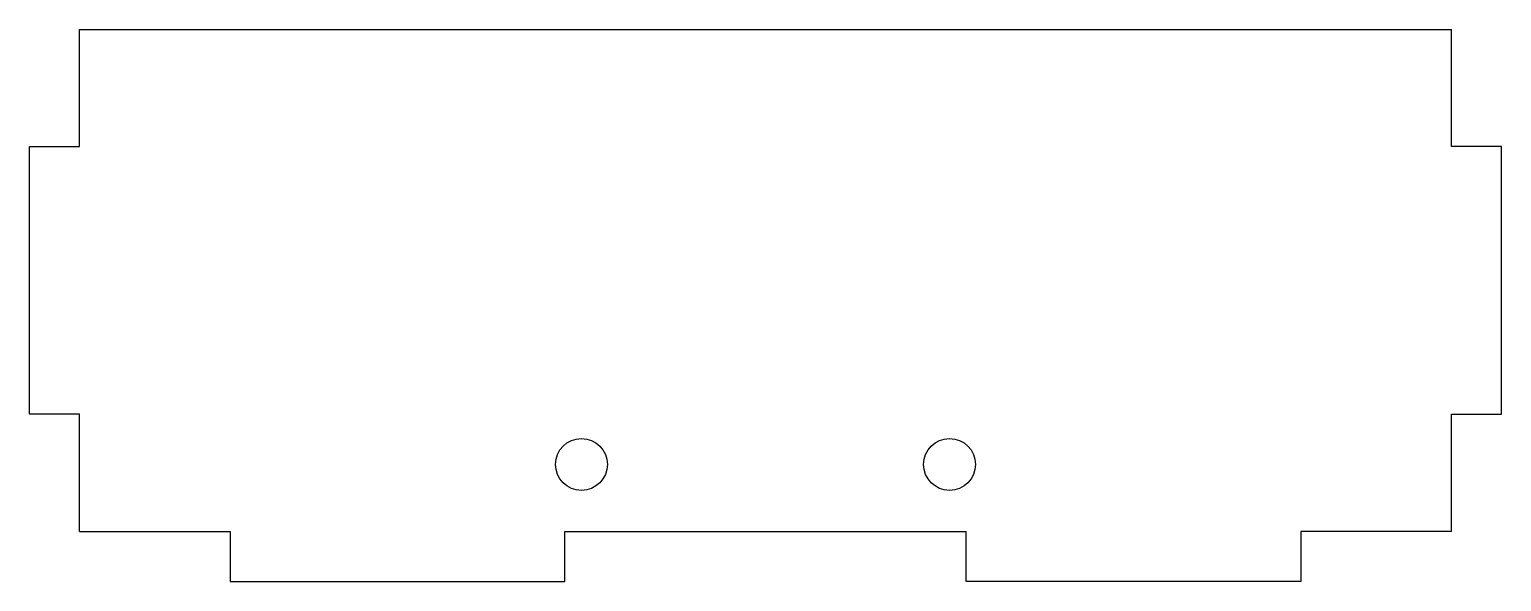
# Model space of a CAD drawing. Header units: millimetres. Extents: x 0 to 88, y -3 to 30.
import ezdxf

# ---------------------------------------------------------------- set-up
doc = ezdxf.new("R2010")
doc.units = ezdxf.units.MM

msp = doc.modelspace()

# ---------------------------------------------------------------- linework, layer by layer
at = {"color": 7, "linetype": 'Continuous', "lineweight": 25}
for p, q in [((3, 30), (85, 30)), ((3, 23), (3, 30)), ((85, 23), (85, 30)), ((0, 23), (3, 23)), ((0, 7), (0, 23)), ((88, 23), (85, 23)), ((88, 7), (88, 23)), ((3, 7), (0, 7)), ((3, 0), (3, 7)), ((85, 0), (85, 7)), ((85, 7), (88, 7)), ((3, 0), (12, 0)), ((12, 0), (12, -3)), ((32, -3), (32, 0)), ((32, 0), (56, 0)), ((56, -3), (56, 0)), ((76, 0), (76, -3)), ((85, 0), (76, 0)), ((12, -3), (32, -3)), ((76, -3), (56, -3))]:
    msp.add_line(p, q, dxfattribs=at)
for centre in [(33, 4), (55, 4)]:
    msp.add_circle(centre, 1.55, dxfattribs=at)

doc.saveas('drawing.dxf')
